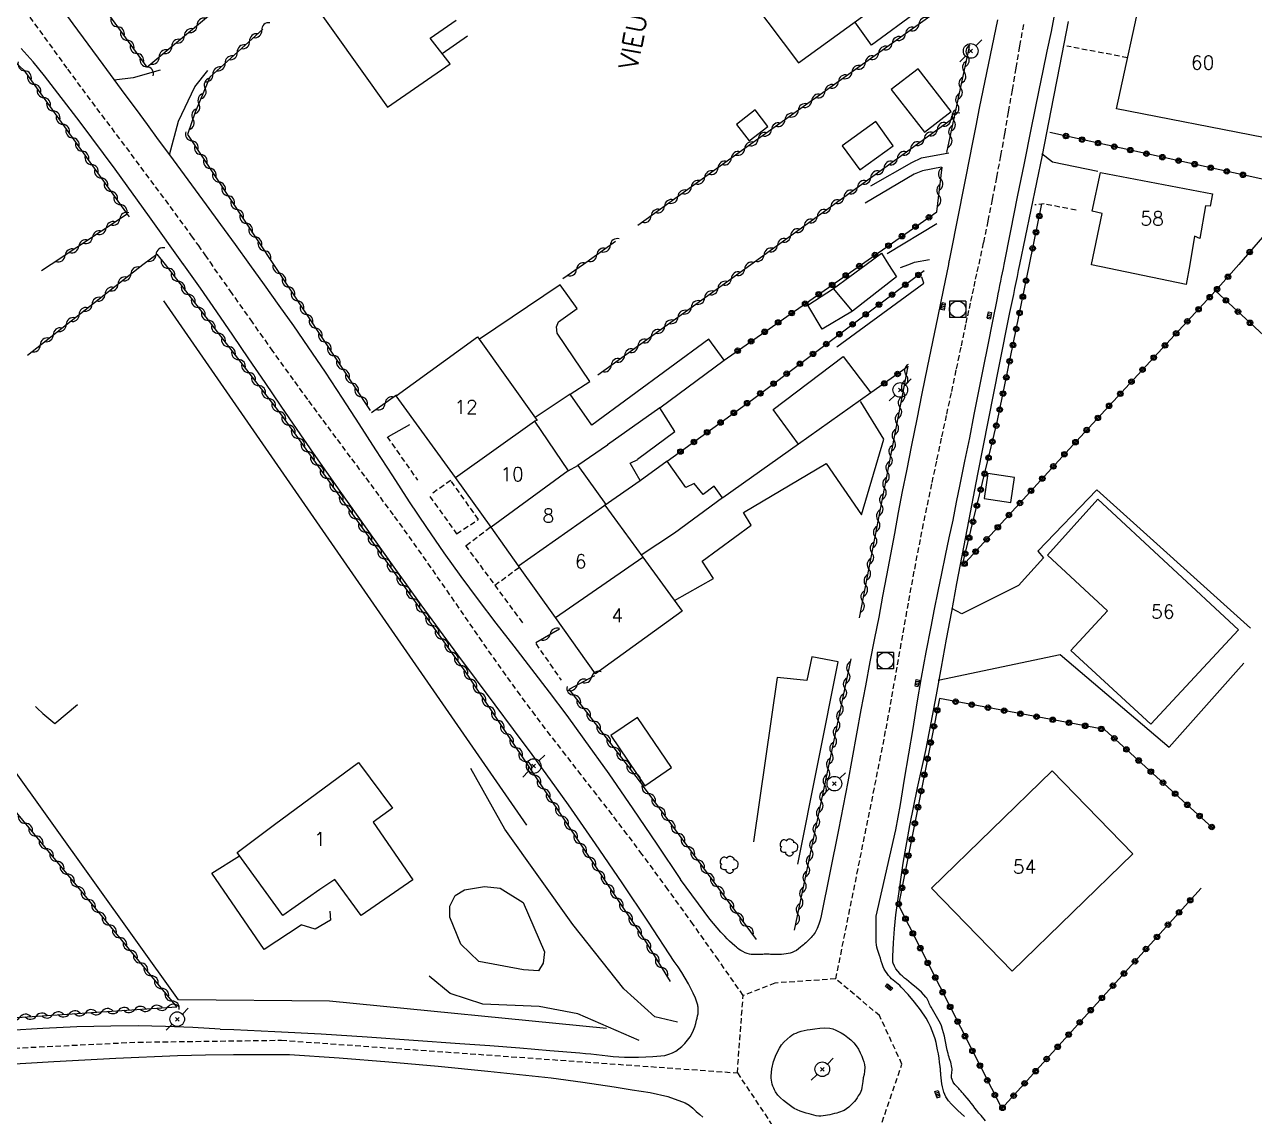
# Model space of a CAD drawing. Header units: millimetres. Extents: x 157999 to 159002, y 156999 to 158001.
# Drawn here: x 158749 to 158861.1, y 157093.4 to 157192.9 of the extents above; entities that cross this region are included whole.
import ezdxf
from ezdxf.enums import TextEntityAlignment as Align

# ---------------------------------------------------------------- set-up
doc = ezdxf.new("R2010")
doc.units = ezdxf.units.MM
doc.linetypes.add('DASHED', pattern=[0.75, 0.5, -0.25])
doc.layers.get('0').update_dxf_attribs({"linetype": 'CONTINUOUS'})
for name, color, linetype in [('W0001', 6, 'DASHED'), ('W0008', 7, 'CONTINUOUS'), ('W0014', 7, 'CONTINUOUS'), ('W0017', 7, 'CONTINUOUS'), ('W0101', 7, 'CONTINUOUS'), ('W0104', 1, 'CONTINUOUS'), ('W0112', 1, 'DASHED'), ('W0300', 7, 'CONTINUOUS'), ('W0310', 3, 'CONTINUOUS'), ('W0323', 7, 'CONTINUOUS'), ('W0401', 7, 'CONTINUOUS'), ('W0420', 7, 'CONTINUOUS'), ('W0473', 7, 'CONTINUOUS'), ('W0515', 5, 'CONTINUOUS'), ('W0989', 7, 'CONTINUOUS'), ('W0991', 7, 'CONTINUOUS'), ('W1102', 7, 'CONTINUOUS')]:
    doc.layers.add(name, color=color, linetype=linetype)
doc.styles.get("Standard").update_dxf_attribs({"font": 'romans.shx', "width": 0.85})

# ---------------------------------------------------------------- blocks, each defined once
blk = doc.blocks.new('T300')
for p, q in [((-0.8, 0.51), (-0.86, 0.34)), ((-0.86, 0.34), (-0.86, 0.17)), ((-0.86, 0.17), (-0.74, 0.06)), ((-0.69, 0.63), (-0.8, 0.51)), ((-0.8, -0.06), (-0.74, 0.06)), ((-0.74, 0.06), (-0.69, 0.11)), ((-0.57, 0.69), (-0.69, 0.63)), ((-0.46, 0.69), (-0.57, 0.69)), ((-0.29, 0.63), (-0.46, 0.69)), ((-0.29, 0.63), (-0.17, 0.74)), ((-0.23, 0.57), (-0.29, 0.63)), ((-0.17, 0.74), (-0.06, 0.8)), ((-0.06, 0.8), (0.06, 0.8)), ((0.06, 0.8), (0.23, 0.74)), ((0.23, 0.74), (0.34, 0.63)), ((0.34, 0.63), (0.4, 0.51)), ((0.46, 0.46), (0.34, 0.46)), ((0.4, 0.51), (0.4, 0.46)), ((0.57, 0.4), (0.46, 0.46)), ((0.57, 0.4), (0.69, 0.29)), ((0.69, 0.29), (0.74, 0.17)), ((0.74, 0.06), (0.69, -0.17)), ((0.74, 0.17), (0.74, 0.06)), ((-0.8, -0.17), (-0.8, -0.06)), ((-0.8, -0.23), (-0.8, -0.17)), ((-0.74, -0.34), (-0.8, -0.23)), ((-0.69, -0.4), (-0.74, -0.34)), ((-0.51, -0.46), (-0.69, -0.4)), ((-0.4, -0.46), (-0.51, -0.46)), ((-0.4, -0.46), (-0.34, -0.46)), ((-0.34, -0.46), (-0.34, -0.4)), ((-0.34, -0.51), (-0.34, -0.46)), ((-0.29, -0.63), (-0.34, -0.51)), ((-0.17, -0.74), (-0.29, -0.63)), ((-0.06, -0.8), (-0.17, -0.74)), ((0.06, -0.8), (-0.06, -0.8)), ((0.17, -0.74), (0.06, -0.8)), ((0.23, -0.69), (0.17, -0.74)), ((0.29, -0.46), (0.23, -0.46)), ((0.29, -0.63), (0.23, -0.69)), ((0.46, -0.4), (0.29, -0.46)), ((0.34, -0.51), (0.29, -0.63)), ((0.34, -0.51), (0.34, -0.46)), ((0.57, -0.34), (0.46, -0.4)), ((0.63, -0.29), (0.57, -0.34)), ((0.69, -0.17), (0.63, -0.29))]:
    blk.add_line(p, q)
blk = doc.blocks.new('T473')
for p, q in [((-0.166667, 0.166667), (0.166667, -0.166667)), ((-0.166667, -0.166667), (0.166667, 0.166667)), ((0.500001, 0.500001), (1.000002, 1.000002)), ((-1.000002, -1.000002), (-0.500001, -0.500001))]:
    blk.add_line(p, q)
blk.add_ellipse((0, 0), major_axis=(0.471405, 0.471405), ratio=1, start_param=5.4977871438, end_param=11.780972451)
blk = doc.blocks.new('T401')
for p, q in [((-0.3, 0.3), (0, 0.3)), ((-0.3, -0.25), (-0.3, 0.3)), ((-0.3, 0.15), (0, 0.15)), ((-0.3, 0), (0, 0)), ((0, 0.3), (0, -0.25)), ((-0.3, -0.15), (0, -0.15)), ((-0.3, -0.25), (-0.3, -0.3)), ((-0.3, -0.3), (0, -0.3)), ((0, -0.3), (0, -0.25))]:
    blk.add_line(p, q)
blk = doc.blocks.new('T420')
for p, q in [((0.75, 0.75), (-0.75, 0.75)), ((-0.75, 0.75), (-0.75, -0.75)), ((0.75, 0.75), (0.75, -0.75)), ((0.75, -0.75), (-0.75, -0.75))]:
    blk.add_line(p, q)
blk.add_ellipse((0, 0), major_axis=(-0.53, 0.53), ratio=1, start_param=3.926991, end_param=10.210176)
blk = doc.blocks.new('t310o')
at = {"color": 0, "linetype": 'Continuous'}
for centre, start, end in [((-0.5, 0.38), 216.8699, 323.1304), ((0.5, -0.37), 36.8699, 143.1303)]:
    blk.add_arc(centre, 0.625, start, end, dxfattribs=at)
blk = doc.blocks.new('t323o')
at = {"color": 0, "linetype": 'Continuous'}
for radius in [0.25, 0.15]:
    blk.add_circle((0, 0), radius, dxfattribs=at)

msp = doc.modelspace()

# ---------------------------------------------------------------- linework, layer by layer
at = {"layer": 'W0001'}
for points in [[(158745.55, 157199), (158752.96, 157188.8), (158754.28, 157187.01), (158755.61, 157185.22), (158756.95, 157183.44), (158758.29, 157181.65), (158759.62, 157179.87), (158760.95, 157178.08), (158762.28, 157176.29), (158763.6, 157174.49), (158764.22, 157173.62), (158764.85, 157172.75), (158765.47, 157171.87), (158766.09, 157171)], [(158840.04, 157192.88), (158839.69, 157190.88), (158839.35, 157188.89), (158839.01, 157186.89), (158838.66, 157184.89), (158838.32, 157182.9), (158837.96, 157180.91), (158837.58, 157178.92), (158837.2, 157176.93), (158836.8, 157174.95), (158836.39, 157172.98), (158835.98, 157171)], [(158814.51, 157104.39), (158812.25, 157107.63), (158809.97, 157110.85), (158807.66, 157114.05), (158805.32, 157117.24), (158803.95, 157119.06), (158802.57, 157120.88), (158801.17, 157122.68), (158799.76, 157124.48), (158798.36, 157126.29), (158796.97, 157128.09), (158795.58, 157129.91), (158794.22, 157131.75), (158792.91, 157133.56), (158791.61, 157135.39), (158790.33, 157137.23), (158789.06, 157139.07), (158787.79, 157140.91), (158786.51, 157142.75), (158785.23, 157144.59), (158783.93, 157146.41), (158782.65, 157148.18), (158781.35, 157149.94), (158780.05, 157151.7), (158778.74, 157153.45), (158777.44, 157155.2), (158776.13, 157156.95), (158774.84, 157158.71), (158773.55, 157160.48), (158771.67, 157163.1), (158769.81, 157165.73), (158767.95, 157168.37), (158766.09, 157171)], [(158822.95, 157105.9), (158826.97, 157125.79), (158827.53, 157128.69), (158828.06, 157131.6), (158828.57, 157134.51), (158829.09, 157137.43), (158829.6, 157140.34), (158830.14, 157143.25), (158830.7, 157146.16), (158831.29, 157149.06), (158831.73, 157151.13), (158832.17, 157153.21), (158832.62, 157155.28), (158833.06, 157157.35), (158833.51, 157159.43), (158833.95, 157161.5), (158834.39, 157163.58), (158834.83, 157165.65), (158834.97, 157166.32), (158835.12, 157166.99), (158835.26, 157167.66), (158835.4, 157168.33), (158835.55, 157168.99), (158835.69, 157169.66), (158835.83, 157170.33), (158835.98, 157171)], [(158822.95, 157105.9), (158817.4, 157105.52), (158814.51, 157104.39)], [(158827.16, 157092.85), (158828.98, 157098.12), (158826.94, 157102.55), (158822.95, 157105.9)], [(158813.98, 157097.34), (158814.51, 157104.39)], [(158615.71, 157013.07), (158619.5, 157019.8), (158622.21, 157026.3), (158624.72, 157035.41), (158629.09, 157053.32), (158632.65, 157061.63), (158636.81, 157066.79), (158642.47, 157070.61), (158652.35, 157075.11), (158671.09, 157082.17), (158687.37, 157088.23), (158699.14, 157091.92), (158716.51, 157096.4), (158735.38, 157098.98), (158759.37, 157100.14), (158772.44, 157100.31), (158813.98, 157097.34)], [(158813.98, 157097.34), (158817.31, 157092.34), (158821.2, 157090.57)]]:
    msp.add_lwpolyline(points, dxfattribs=at)
at = {"layer": 'W0008'}
for points in [[(158748.03, 157200.4), (158750.74, 157196.67), (158753.45, 157192.94), (158756.17, 157189.22), (158757.17, 157187.85), (158758.19, 157186.48), (158759.2, 157185.11), (158760.22, 157183.74), (158761.23, 157182.37), (158762.25, 157181), (158763.26, 157179.63), (158764.26, 157178.26), (158765.58, 157176.44), (158766.9, 157174.63), (158768.22, 157172.82), (158769.54, 157171)], [(158763.53, 157171), (158760.43, 157175.34), (158757.3, 157179.67), (158754.12, 157183.96), (158750.86, 157188.19), (158750.34, 157188.82), (158749.82, 157189.45), (158749.29, 157190.07), (158748.74, 157190.68)], [(158808.24, 157107.48), (158805.88, 157111.08), (158803.48, 157114.66), (158801.05, 157118.22), (158798.59, 157121.75), (158796.95, 157124.05), (158795.28, 157126.34), (158793.6, 157128.62), (158791.91, 157130.88), (158790.22, 157133.15), (158788.53, 157135.42), (158786.85, 157137.7), (158785.19, 157139.98), (158782.71, 157143.43), (158780.25, 157146.88), (158777.81, 157150.35), (158775.37, 157153.82), (158773.89, 157155.95), (158772.41, 157158.1), (158770.95, 157160.25), (158769.49, 157162.4), (158768.02, 157164.55), (158766.55, 157166.69), (158765.06, 157168.83), (158763.56, 157170.96), (158763.56, 157170.97), (158763.55, 157170.98), (158763.54, 157170.99), (158763.53, 157171)], [(158769.54, 157171), (158770.88, 157169.14), (158772.22, 157167.27), (158773.54, 157165.4), (158774.85, 157163.51), (158776.43, 157161.18), (158777.98, 157158.83), (158779.51, 157156.47), (158781.02, 157154.1), (158782.55, 157151.74), (158784.08, 157149.38), (158785.65, 157147.04), (158787.25, 157144.73), (158788.8, 157142.57), (158790.38, 157140.44), (158791.99, 157138.33), (158793.61, 157136.22), (158795.23, 157134.12), (158796.85, 157132.02), (158798.44, 157129.9), (158800.01, 157127.75), (158802.26, 157124.59), (158804.47, 157121.39), (158806.65, 157118.18), (158808.8, 157114.95)], [(158766.86, 157101.33), (158768.1, 157101.28), (158769.34, 157101.24), (158770.59, 157101.18), (158771.83, 157101.12), (158776.05, 157100.88), (158780.26, 157100.61), (158784.48, 157100.32), (158788.69, 157100.02), (158791.43, 157099.82), (158794.16, 157099.61), (158796.9, 157099.39), (158799.63, 157099.16), (158800.14, 157099.11), (158800.64, 157099.06), (158801.15, 157099), (158801.66, 157098.94), (158802.17, 157098.89), (158802.68, 157098.84), (158803.18, 157098.8), (158803.7, 157098.77), (158804.34, 157098.76), (158804.99, 157098.76), (158805.64, 157098.79), (158806.29, 157098.83), (158806.65, 157098.85), (158807.02, 157098.88), (158807.38, 157098.93), (158807.74, 157099.03), (158808.06, 157099.16), (158808.37, 157099.33), (158808.66, 157099.53), (158808.93, 157099.75), (158809.2, 157100.02), (158809.45, 157100.31), (158809.67, 157100.62), (158809.87, 157100.95), (158810, 157101.23), (158810.11, 157101.53), (158810.19, 157101.83), (158810.27, 157102.13), (158810.32, 157102.33), (158810.36, 157102.52), (158810.4, 157102.72), (158810.41, 157102.92), (158810.41, 157103.02), (158810.41, 157103.12), (158810.41, 157103.21), (158810.4, 157103.31), (158810.38, 157103.41), (158810.37, 157103.5), (158810.35, 157103.6), (158810.32, 157103.69), (158810.17, 157104.15), (158809.97, 157104.6), (158809.75, 157105.03), (158809.52, 157105.45), (158809.23, 157105.97), (158808.92, 157106.49), (158808.59, 157106.99), (158808.24, 157107.48)], [(158766.86, 157101.33), (158764.37, 157101.47), (158761.88, 157101.56), (158759.39, 157101.61), (158756.89, 157101.6), (158753.81, 157101.53), (158750.72, 157101.39), (158747.64, 157101.21)], [(158746.07, 157098.04), (158751.71, 157098.37), (158757.35, 157098.67), (158762.99, 157098.91), (158765.54, 157098.98), (158768.09, 157099.01), (158770.64, 157099.01), (158773.19, 157099.02)], [(158773.19, 157099.02), (158777.71, 157098.7), (158782.22, 157098.35), (158786.73, 157097.94), (158791.24, 157097.49), (158794.13, 157097.19), (158797.02, 157096.87), (158799.9, 157096.5), (158802.77, 157096.05), (158804.39, 157095.8), (158806.03, 157095.55), (158807.66, 157095.19), (158809.22, 157094.6), (158809.59, 157094.38), (158809.92, 157094.11), (158810.23, 157093.83), (158810.55, 157093.55), (158810.84, 157093.3)]]:
    msp.add_lwpolyline(points, dxfattribs=at)
msp.add_lwpolyline([(158825.59, 157097.82), (158825.57, 157097.5), (158825.52, 157097.18), (158825.45, 157096.87), (158825.4, 157096.56), (158825.37, 157096.37), (158825.36, 157096.18), (158825.33, 157095.99), (158825.28, 157095.8), (158825.23, 157095.65), (158825.16, 157095.5), (158825.08, 157095.36), (158825, 157095.23), (158824.89, 157095.06), (158824.77, 157094.89), (158824.64, 157094.73), (158824.5, 157094.58), (158824.32, 157094.4), (158824.13, 157094.22), (158823.93, 157094.06), (158823.71, 157093.91), (158823.54, 157093.84), (158823.37, 157093.78), (158823.2, 157093.73), (158823.03, 157093.68), (158822.82, 157093.62), (158822.61, 157093.56), (158822.41, 157093.51), (158822.2, 157093.47), (158822, 157093.44), (158821.8, 157093.41), (158821.6, 157093.39), (158821.39, 157093.39), (158821.17, 157093.42), (158820.96, 157093.47), (158820.74, 157093.54), (158820.53, 157093.6), (158820.25, 157093.68), (158819.97, 157093.76), (158819.69, 157093.85), (158819.42, 157093.97), (158819.17, 157094.1), (158818.93, 157094.25), (158818.69, 157094.42), (158818.47, 157094.6), (158818.19, 157094.82), (158817.92, 157095.06), (158817.67, 157095.32), (158817.46, 157095.62), (158817.37, 157095.78), (158817.29, 157095.95), (158817.22, 157096.12), (158817.16, 157096.3), (158817.11, 157096.48), (158817.08, 157096.66), (158817.06, 157096.85), (158817.06, 157097.04), (158817.11, 157097.71), (158817.27, 157098.37), (158817.51, 157099), (158817.81, 157099.6), (158818.01, 157099.9), (158818.25, 157100.17), (158818.51, 157100.42), (158818.79, 157100.65), (158818.96, 157100.77), (158819.14, 157100.88), (158819.33, 157100.96), (158819.53, 157101.04), (158819.79, 157101.13), (158820.06, 157101.2), (158820.33, 157101.25), (158820.6, 157101.29), (158821.04, 157101.36), (158821.49, 157101.42), (158821.95, 157101.45), (158822.4, 157101.41), (158822.68, 157101.35), (158822.94, 157101.24), (158823.19, 157101.12), (158823.43, 157100.98), (158823.74, 157100.79), (158824.04, 157100.57), (158824.32, 157100.34), (158824.58, 157100.07), (158824.81, 157099.79), (158825.01, 157099.49), (158825.18, 157099.17), (158825.33, 157098.85), (158825.42, 157098.6), (158825.5, 157098.35), (158825.56, 157098.09)], close=True, dxfattribs=at)
at = {"layer": 'W0014'}
for points in [[(158838.29, 157171), (158838.9, 157174.07), (158839.51, 157177.15), (158840.13, 157180.22), (158840.75, 157183.29), (158841.11, 157185.08), (158841.48, 157186.87), (158841.85, 157188.65), (158842.22, 157190.44), (158842.59, 157192.22), (158842.95, 157194.01)], [(158837.67, 157193.28), (158837.34, 157191.67), (158837.01, 157190.07), (158836.68, 157188.46), (158836.35, 157186.85), (158836.02, 157185.25), (158835.7, 157183.64), (158835.39, 157182.1), (158835.09, 157180.57), (158834.79, 157179.03), (158834.49, 157177.49), (158834.18, 157175.96), (158833.88, 157174.42), (158833.58, 157172.88), (158833.27, 157171.35), (158833.26, 157171.26), (158833.24, 157171.17), (158833.22, 157171.09), (158833.21, 157171)], [(158839.73, 157171), (158840.24, 157173.49), (158840.76, 157175.98), (158841.27, 157178.48), (158841.78, 157180.97), (158842.58, 157185.02), (158843.37, 157189.08), (158844.16, 157193.13)], [(158833.21, 157171), (158832.73, 157168.65), (158832.25, 157166.3), (158831.77, 157163.95), (158831.28, 157161.6), (158830.8, 157159.25), (158830.32, 157156.9), (158829.84, 157154.55), (158829.38, 157152.2), (158829.01, 157150.3), (158828.64, 157148.39), (158828.29, 157146.49), (158827.93, 157144.58), (158827.58, 157142.67), (158827.22, 157140.77), (158826.86, 157138.86), (158826.48, 157136.96), (158826.06, 157134.78), (158825.65, 157132.59), (158825.24, 157130.41), (158824.85, 157128.22), (158824.45, 157126.04), (158824.04, 157123.85), (158823.63, 157121.67), (158823.2, 157119.49)], [(158828.41, 157119.48), (158828.83, 157121.79), (158829.22, 157124.1), (158829.61, 157126.42), (158829.99, 157128.73), (158830.37, 157131.05), (158830.77, 157133.36), (158831.18, 157135.67), (158831.63, 157137.98), (158831.95, 157139.6), (158832.28, 157141.23), (158832.62, 157142.85), (158832.95, 157144.47), (158833.29, 157146.09), (158833.63, 157147.71), (158833.96, 157149.34), (158834.29, 157150.96), (158834.72, 157153.08), (158835.15, 157155.2), (158835.57, 157157.32), (158835.99, 157159.45), (158836.41, 157161.57), (158836.83, 157163.69), (158837.25, 157165.82), (158837.67, 157167.94), (158837.75, 157168.32), (158837.82, 157168.71), (158837.9, 157169.09), (158837.98, 157169.47), (158838.06, 157169.85), (158838.14, 157170.23), (158838.22, 157170.62), (158838.29, 157171)], [(158831.16, 157126.71), (158831.64, 157129.24), (158832.12, 157131.78), (158832.59, 157134.31), (158833.05, 157136.85), (158833.51, 157139.38), (158833.98, 157141.92), (158834.45, 157144.45), (158834.94, 157146.98), (158835.9, 157151.9), (158836.86, 157156.81), (158837.84, 157161.72), (158838.82, 157166.63), (158838.93, 157167.17), (158839.04, 157167.72), (158839.16, 157168.27), (158839.27, 157168.81), (158839.39, 157169.36), (158839.5, 157169.91), (158839.61, 157170.45), (158839.73, 157171)], [(158836.6, 157092.96), (158836.18, 157093.45), (158835.99, 157093.67), (158835.81, 157093.9), (158835.63, 157094.13), (158835.45, 157094.36), (158835.27, 157094.59), (158835.09, 157094.81), (158834.91, 157095.04), (158834.72, 157095.26), (158834.65, 157095.34), (158834.58, 157095.42), (158834.51, 157095.5), (158834.44, 157095.58), (158834.37, 157095.66), (158834.3, 157095.74), (158834.23, 157095.82), (158834.16, 157095.9), (158833.99, 157096.09), (158833.81, 157096.28), (158833.65, 157096.5), (158833.54, 157096.74), (158833.5, 157096.87), (158833.49, 157097.01), (158833.49, 157097.15), (158833.51, 157097.29), (158833.52, 157097.42), (158833.54, 157097.55), (158833.54, 157097.69), (158833.53, 157097.82), (158833.5, 157097.99), (158833.47, 157098.15), (158833.42, 157098.3), (158833.37, 157098.46), (158833.32, 157098.62), (158833.27, 157098.77), (158833.22, 157098.93), (158833.18, 157099.09), (158833.1, 157099.4), (158833.03, 157099.72), (158832.97, 157100.03), (158832.91, 157100.35), (158832.85, 157100.67), (158832.77, 157100.99), (158832.68, 157101.3), (158832.57, 157101.61), (158832.48, 157101.83), (158832.37, 157102.05), (158832.26, 157102.27), (158832.13, 157102.48), (158832.01, 157102.68), (158831.88, 157102.89), (158831.76, 157103.1), (158831.64, 157103.31), (158831.58, 157103.43), (158831.52, 157103.55), (158831.47, 157103.66), (158831.42, 157103.78), (158831.36, 157103.9), (158831.3, 157104.02), (158831.23, 157104.13), (158831.15, 157104.24), (158830.75, 157104.69), (158830.3, 157105.09), (158829.83, 157105.47), (158829.38, 157105.85), (158829.3, 157105.92), (158829.22, 157105.98), (158829.15, 157106.04), (158829.07, 157106.11), (158828.99, 157106.17), (158828.92, 157106.24), (158828.85, 157106.31), (158828.78, 157106.38), (158828.6, 157106.6), (158828.43, 157106.82), (158828.29, 157107.07), (158828.18, 157107.33), (158828.16, 157107.41), (158828.15, 157107.48), (158828.14, 157107.56), (158828.14, 157107.63), (158828.14, 157107.71), (158828.15, 157107.78), (158828.15, 157107.86), (158828.15, 157107.93), (158828.21, 157109.2), (158828.3, 157110.47), (158828.43, 157111.74), (158828.59, 157113), (158829.1, 157116.45), (158829.7, 157119.89), (158830.39, 157123.31), (158831.16, 157126.71)], [(158823.2, 157119.49), (158821.63, 157111.65)], [(158826.64, 157111.62), (158828.41, 157119.48)], [(158811.47, 157111.34), (158808.8, 157114.95)], [(158821.63, 157111.65), (158821.52, 157111.26), (158821.39, 157110.88), (158821.24, 157110.5), (158821.06, 157110.14), (158820.98, 157110.02), (158820.9, 157109.9), (158820.8, 157109.79), (158820.71, 157109.68), (158820.62, 157109.58), (158820.53, 157109.48), (158820.43, 157109.39), (158820.33, 157109.3), (158820.22, 157109.2), (158820.11, 157109.11), (158820, 157109.01), (158819.89, 157108.92), (158819.72, 157108.78), (158819.54, 157108.64), (158819.36, 157108.5), (158819.16, 157108.39), (158818.99, 157108.31), (158818.8, 157108.25), (158818.62, 157108.2), (158818.43, 157108.17), (158818.22, 157108.14), (158818, 157108.13), (158817.78, 157108.12), (158817.57, 157108.12), (158817.45, 157108.12), (158817.33, 157108.12), (158817.22, 157108.12), (158817.1, 157108.13), (158816.99, 157108.13), (158816.87, 157108.14), (158816.75, 157108.14), (158816.64, 157108.14), (158816.53, 157108.14), (158816.42, 157108.14), (158816.31, 157108.13), (158816.19, 157108.13), (158816.08, 157108.12), (158815.97, 157108.12), (158815.86, 157108.12), (158815.75, 157108.12), (158815.59, 157108.12), (158815.42, 157108.12), (158815.25, 157108.13), (158815.09, 157108.16), (158814.88, 157108.22), (158814.68, 157108.29), (158814.48, 157108.39), (158814.29, 157108.49), (158814.15, 157108.58), (158814.01, 157108.69), (158813.89, 157108.8), (158813.76, 157108.91), (158813.52, 157109.12), (158813.28, 157109.34), (158813.05, 157109.56), (158812.83, 157109.79), (158812.47, 157110.17), (158812.13, 157110.55), (158811.8, 157110.94), (158811.47, 157111.34)], [(158834.68, 157093.36), (158834.38, 157093.64), (158834.08, 157093.91), (158833.78, 157094.19), (158833.49, 157094.48), (158833.22, 157094.8), (158832.98, 157095.14), (158832.87, 157095.36), (158832.78, 157095.59), (158832.72, 157095.83), (158832.66, 157096.07), (158832.61, 157096.33), (158832.58, 157096.61), (158832.55, 157096.88), (158832.53, 157097.15), (158832.52, 157097.25), (158832.51, 157097.34), (158832.5, 157097.44), (158832.49, 157097.54), (158832.49, 157097.63), (158832.48, 157097.73), (158832.47, 157097.83), (158832.46, 157097.93), (158832.41, 157098.3), (158832.36, 157098.68), (158832.3, 157099.06), (158832.23, 157099.43), (158832.16, 157099.77), (158832.08, 157100.11), (158831.99, 157100.45), (158831.88, 157100.78), (158831.73, 157101.17), (158831.57, 157101.56), (158831.39, 157101.94), (158831.19, 157102.31), (158830.68, 157103.07), (158830.12, 157103.79), (158829.53, 157104.49), (158828.91, 157105.16), (158828.77, 157105.29), (158828.63, 157105.42), (158828.48, 157105.55), (158828.33, 157105.67), (158828.18, 157105.79), (158828.03, 157105.92), (158827.89, 157106.05), (158827.76, 157106.2), (158827.62, 157106.39), (158827.49, 157106.59), (158827.37, 157106.8), (158827.27, 157107.01), (158827.17, 157107.26), (158827.09, 157107.52), (158827.01, 157107.78), (158826.94, 157108.03), (158826.87, 157108.22), (158826.8, 157108.4), (158826.74, 157108.59), (158826.69, 157108.78), (158826.66, 157109.01), (158826.64, 157109.24), (158826.63, 157109.47), (158826.62, 157109.69), (158826.62, 157109.91), (158826.63, 157110.12), (158826.64, 157110.34), (158826.64, 157110.56), (158826.64, 157110.69), (158826.64, 157110.82), (158826.63, 157110.95), (158826.63, 157111.09), (158826.63, 157111.22), (158826.63, 157111.35), (158826.63, 157111.49), (158826.64, 157111.62)]]:
    msp.add_lwpolyline(points, dxfattribs=at)
at = {"layer": 'W0017'}
for points in [[(158761.41, 157188.7), (158758.93, 157188.02), (158757.22, 157187.78)], [(158762.25, 157180.99), (158763.08, 157184.05), (158764.57, 157187.19), (158765.73, 157188.67)], [(158826.14, 157178.18), (158829.87, 157180.3), (158830.76, 157180.71), (158833.26, 157181.17)], [(158846.83, 157179.46), (158842.7, 157180.33), (158841.71, 157181.09)], [(158832.58, 157179.88), (158830.84, 157179.54), (158830.09, 157179.22), (158825.62, 157176.58)], [(158827.64, 157171.99), (158832.15, 157174.74)], [(158829.61, 157171), (158830.13, 157171.22), (158831.5, 157171.44)], [(158828.84, 157170.72), (158829.61, 157171)], [(158823.04, 157163.51), (158830.98, 157169.29), (158830.8, 157169.85)], [(158784.11, 157156.4), (158782.18, 157155.3)], [(158860.73, 157137.85), (158846.72, 157150.47), (158841.35, 157144.87), (158841.86, 157144.27), (158839.61, 157141.74), (158834.44, 157139.17), (158833.53, 157139.65)], [(158832.27, 157133.11), (158843.39, 157135.45), (158853.32, 157127.03), (158860.12, 157134.68)], [(158808.53, 157101.95), (158806.45, 157102.43), (158803.63, 157105), (158799, 157110.86), (158792.79, 157119.54), (158789.71, 157125.07)], [(158805.05, 157100.3), (158799.44, 157102.71), (158795.93, 157103.39), (158790.78, 157103.6), (158787.82, 157104.58), (158785.89, 157106.15)]]:
    msp.add_lwpolyline(points, dxfattribs=at)
msp.add_lwpolyline([(158796.28, 157107.33), (158795.87, 157106.64), (158794.51, 157106.73), (158790.44, 157107.48), (158788.79, 157109.05), (158787.8, 157111.54), (158787.78, 157112.54), (158788.28, 157113.51), (158789.13, 157114.03), (158790.95, 157114.32), (158792.38, 157114.17), (158794.47, 157112.86), (158796.41, 157108.38)], close=True, dxfattribs=at)
at = {"layer": 'W0101'}
for points in [[(158830.11, 157197.07), (158824.58, 157204.47), (158819.33, 157200.52), (158817.86, 157202.49), (158812.66, 157198.55), (158819.54, 157189.38)], [(158861.93, 157182.58), (158848.53, 157185.19), (158850.93, 157196.22), (158864.14, 157193.57)], [(158784.42, 157114.93), (158779.71, 157111.69), (158777.31, 157114.96), (158775.94, 157114.05), (158772.57, 157111.67), (158768.4, 157117.42), (158771.82, 157119.96), (158779.48, 157125.62), (158782.56, 157121.45), (158780.81, 157120.17)], [(158839.03, 157106.6), (158850.01, 157117.3), (158842.65, 157124.86), (158831.66, 157114.16), (158839.03, 157106.6)]]:
    msp.add_lwpolyline(points, close=True, dxfattribs=at)
for points in [[(158782.49, 157201.45), (158774.64, 157195.85), (158782.12, 157185.33), (158787.81, 157189.29), (158786.01, 157191.63), (158788.37, 157193.26)], [(158846.26, 157171), (158847.21, 157175.65), (158846.3, 157175.87), (158847.07, 157179.39), (158857.28, 157177.45), (158857.05, 157176.31), (158856.62, 157176.33), (158856.13, 157173.36), (158855.62, 157173.58), (158855.19, 157171)], [(158854.87, 157169.17), (158846.25, 157170.97), (158846.26, 157171)], [(158855.19, 157171), (158854.87, 157169.17)], [(158788.3, 157151.59), (158782.9, 157159.03), (158790.32, 157164.42), (158795.75, 157156.79), (158795.49, 157156.71)], [(158795.49, 157156.71), (158798.57, 157152.19)], [(158798.57, 157152.19), (158799.45, 157152.69), (158801.99, 157149.12), (158801.91, 157149.06)], [(158791.54, 157147.07), (158788.3, 157151.59)], [(158801.91, 157149.06), (158805.37, 157144.32)], [(158846.83, 157149.61), (158842.24, 157144.5), (158847.69, 157139.43), (158844.37, 157135.82), (158851.64, 157129.11), (158859.64, 157137.71)], [(158859.64, 157137.71), (158846.83, 157149.61)], [(158794.04, 157143.55), (158791.54, 157147.07)], [(158797.41, 157138.83), (158794.04, 157143.55)], [(158805.37, 157144.32), (158808.95, 157139.42), (158801.05, 157133.71), (158797.41, 157138.83)]]:
    msp.add_lwpolyline(points, dxfattribs=at)
at = {"layer": 'W0104'}
for points in [[(158828.87, 157196.17), (158830.42, 157194.07), (158826.21, 157190.98), (158824.67, 157193.11)], [(158787.1, 157190.21), (158789.4, 157191.82)], [(158825.73, 157171), (158827.1, 157172.02), (158827.74, 157171)], [(158828.48, 157169.86), (158824.46, 157166.74), (158821.7, 157165.09), (158820.39, 157167.29), (158822.73, 157168.81), (158825.73, 157171)], [(158827.74, 157171), (158828.48, 157169.86)], [(158819.54, 157154.63), (158812.66, 157149.73), (158812.63, 157149.73), (158811.87, 157150.8), (158810.86, 157150.05), (158810.06, 157151.04), (158809.28, 157150.69), (158807.59, 157153.07), (158805.14, 157151.28), (158805.13, 157151.31), (158804.21, 157152.89), (158804.91, 157153.23), (158804.88, 157153.25), (158808.28, 157155.77), (158806.91, 157157.94), (158812.77, 157162.29), (158811.39, 157164.2), (158800.72, 157156.37), (158798.76, 157159.18), (158800.55, 157160.35), (158797.56, 157164.73), (158797.52, 157165.33), (158797.68, 157165.78), (158799.38, 157167), (158797.85, 157169.16), (158790.48, 157164.19)], [(158824.46, 157166.74), (158822.73, 157168.81)], [(158798.76, 157159.18), (158795.55, 157157.07)], [(158806.91, 157157.94), (158802.14, 157154.56), (158802.14, 157154.53), (158799.45, 157152.69)], [(158808.25, 157140.37), (158811.81, 157142.39), (158810.77, 157143.95), (158815.25, 157147.25), (158814.55, 157148.41), (158822.08, 157152.87), (158825.3, 157148.19), (158827.33, 157155.08), (158825.24, 157158.49), (158825.24, 157158.52)], [(158805.14, 157151.28), (158801.85, 157149.01)], [(158812.63, 157149.73), (158808.26, 157146.53), (158805.22, 157144.52)], [(158819.5, 157116.36), (158823.17, 157134.78), (158820.77, 157135.26), (158820.3, 157133.09), (158817.62, 157133.37), (158815.45, 157118.39)], [(158776.86, 157112.08), (158776.93, 157111.25), (158775.52, 157110.43), (158774.25, 157110.82), (158774.25, 157110.79), (158770.87, 157108.58), (158766.09, 157115.53), (158768.63, 157117.11)]]:
    msp.add_lwpolyline(points, dxfattribs=at)
for points in [[(158833.47, 157184.95), (158830.45, 157188.84), (158828, 157186.94), (158831.02, 157183.05)], [(158816.75, 157183.58), (158815.6, 157185.08), (158813.89, 157183.76), (158815.05, 157182.26)], [(158825.13, 157179.61), (158828.19, 157181.81), (158826.6, 157184.02), (158823.54, 157181.82)], [(158826.13, 157159.29), (158819.54, 157154.63), (158817.24, 157157.77), (158823.61, 157162.6)], [(158836.81, 157151.96), (158836.47, 157149.69), (158838.89, 157149.32), (158839.23, 157151.6)], [(158802.45, 157128.08), (158805.56, 157123.5), (158807.99, 157125.15), (158804.87, 157129.73), (158802.45, 157128.08)]]:
    msp.add_lwpolyline(points, close=True, dxfattribs=at)
at = {"layer": 'W0112'}
for points in [[(158849.54, 157189.84), (158844.01, 157190.89)], [(158844.84, 157175.94), (158841.94, 157176.52), (158841.08, 157176.43)], [(158782.08, 157155.3), (158784.84, 157151.34)], [(158788.4, 157146.46), (158790.4, 157147.77), (158787.87, 157151.32), (158786.12, 157150.09)], [(158785.96, 157149.87), (158788.4, 157146.46)], [(158789.28, 157145.39), (158791.52, 157147.1)], [(158789.2, 157145.4), (158794.41, 157138.34)], [(158791.88, 157141.77), (158794.13, 157143.43)], [(158795.62, 157136.45), (158797.94, 157133.11)]]:
    msp.add_lwpolyline(points, dxfattribs=at)
at = {"layer": 'W0300'}
for points in [[(158794.79, 157119.9), (158761.72, 157167.7)], [(158802.06, 157101.38), (158776.82, 157103.88), (158763.08, 157103.99), (158747.51, 157125.75)]]:
    msp.add_lwpolyline(points, dxfattribs=at)
at = {"layer": 'W0310'}
for points in [[(158734.23, 157224.66), (158760.19, 157188.97), (158779.73, 157205.29)], [(158836.16, 157194.65), (158836.91, 157197.62), (158836.92, 157197.48), (158814.16, 157181.21), (158804.91, 157174.56)], [(158770.76, 157192.45), (158765.91, 157188.06), (158764.6, 157184.88), (158763.89, 157182.83)], [(158708.91, 157171), (158702.98, 157178.37), (158702.96, 157178.6), (158703.43, 157178.78), (158709.86, 157179.54), (158719.11, 157181.88), (158727.49, 157184.69), (158737.79, 157189.01), (158741.96, 157191.01), (158743.83, 157190.73), (158745.98, 157190.31), (158747.88, 157189.7), (158748.99, 157188.72), (158758.38, 157175.59), (158758.56, 157175.33)], [(158833.07, 157181.21), (158835.14, 157190.85)], [(158815.21, 157171), (158833.78, 157184.46)], [(158763.89, 157182.83), (158771.71, 157171)], [(158832.17, 157175.81), (158832.63, 157179.88)], [(158758.38, 157175.59), (158751.48, 157171)], [(158802.87, 157173.09), (158799.96, 157171)], [(158759.83, 157171), (158761.09, 157171.95), (158761.84, 157171)], [(158745.61, 157102.2), (158762.91, 157103.36), (158747.45, 157122.1), (158728.01, 157146.73), (158713.74, 157164.97), (158708.91, 157171)], [(158749.3, 157162.74), (158759.83, 157171)], [(158751.48, 157171), (158750.6, 157170.41)], [(158761.84, 157171), (158772.45, 157157.26), (158789.15, 157133.95), (158805.52, 157109.47), (158807.86, 157105.67)], [(158771.71, 157171), (158780.53, 157157.69)], [(158799.96, 157171), (158798.09, 157169.7)], [(158801.28, 157160.94), (158815.21, 157171)], [(158825.12, 157138.81), (158829.53, 157161.73)], [(158782.93, 157159.08), (158780.66, 157157.49)], [(158795.63, 157136.56), (158797.78, 157137.81)], [(158819.19, 157110.33), (158824.35, 157135.07)], [(158805.46, 157123.42), (158798.66, 157132.3), (158800.99, 157133.55)], [(158815.72, 157109.5), (158805.43, 157123.42)]]:
    msp.add_lwpolyline(points, dxfattribs=at)
at = {"layer": 'W0323'}
for points in [[(158865.68, 157177.93), (158842.46, 157183.03)], [(158869.85, 157182.75), (158859.68, 157171)], [(158825.29, 157171), (158832.17, 157175.81)], [(158840.59, 157171), (158841.71, 157176.52)], [(158807.59, 157153.07), (158815.36, 157158.71), (158831, 157170.44)], [(158812.77, 157162.29), (158825.29, 157171)], [(158857.55, 157168.59), (158844.88, 157154.91), (158834.46, 157143.5), (158837.65, 157156.63), (158840.59, 157171)], [(158859.68, 157171), (158857.55, 157168.59), (158870.71, 157156.41), (158877.14, 157150.56), (158883.23, 157157.37), (158883.74, 157158.91), (158883.69, 157159.97), (158882.83, 157161.08), (158881.5, 157162.6)], [(158829.53, 157161.7), (158826.13, 157159.29)], [(158832.39, 157131.44), (158828.67, 157112.61), (158838.07, 157094.08), (158856.24, 157114.18)], [(158857.28, 157119.67), (158847.43, 157128.63), (158832.39, 157131.44)]]:
    msp.add_lwpolyline(points, dxfattribs=at)
at = {"layer": 'W0515'}
for points in [[(158750.05, 157130.72), (158750.19, 157130.57), (158750.71, 157130.09), (158751.24, 157129.62), (158751.79, 157129.17)], [(158751.79, 157129.17), (158753.86, 157130.9)]]:
    msp.add_lwpolyline(points, dxfattribs=at)
at = {"layer": 'W1102'}
for points in [[(158788.3, 157151.59), (158795.49, 157156.71)], [(158798.57, 157152.19), (158791.54, 157147.07)], [(158794.04, 157143.55), (158801.91, 157149.06)], [(158797.41, 157138.83), (158805.37, 157144.32)]]:
    msp.add_lwpolyline(points, dxfattribs=at)

# ---------------------------------------------------------------- block references
at = {"layer": 'W0300'}
for p in [(158818.73, 157117.87), (158813.29, 157116.29)]:
    msp.add_blockref('T300', p, dxfattribs=at)
at = {"layer": 'W0310'}
for p, rotation in [((158830.52, 157192.9), 215.5576723301031), ((158757.52, 157192.65), 306.0319550697064), ((158763.61, 157191.83), 39.88025700631785), ((158764.76, 157192.79), 39.88025700631785), ((158770.65, 157192.35), 222.1187276390855), ((158829.3, 157192.03), 215.5576723301031), ((158758.4, 157191.43), 306.0319550697064), ((158762.46, 157190.87), 39.88025700631785), ((158769.54, 157191.35), 222.1187276390855), ((158828.08, 157191.16), 215.5576723301031), ((158759.28, 157190.22), 306.0319550697064), ((158761.31, 157189.9), 39.88025700631785), ((158768.42, 157190.34), 222.1187276390855), ((158826.86, 157190.28), 215.5576723301031), ((158834.96, 157190.01), 77.9084888208382), ((158749.05, 157188.64), 305.5595291589407), ((158760.17, 157189.01), 306.0319550697064), ((158767.31, 157189.33), 222.1187276390855), ((158824.42, 157188.54), 215.5576723301031), ((158825.64, 157189.41), 215.5576723301031), ((158834.65, 157188.54), 77.9084888208382), ((158749.92, 157187.42), 305.5595291589407), ((158766.2, 157188.33), 222.1187276390855), ((158823.19, 157187.67), 215.5576723301031), ((158834.33, 157187.08), 77.9084888208382), ((158750.79, 157186.2), 305.5595291589407), ((158765.49, 157187.04), 247.6732677377727), ((158821.97, 157186.79), 215.5576723301031), ((158751.66, 157184.98), 305.5595291589407), ((158764.92, 157185.65), 247.6732677377727), ((158820.75, 157185.92), 215.5576723301031), ((158834.02, 157185.61), 77.9084888208382), ((158752.53, 157183.76), 305.5595291589407), ((158764.38, 157184.25), 250.9199877733752), ((158818.31, 157184.18), 215.5576723301031), ((158819.53, 157185.05), 215.5576723301031), ((158833.43, 157184.21), 35.93910693838357), ((158833.7, 157184.14), 77.9084888208382), ((158817.09, 157183.31), 215.5576723301031), ((158832.21, 157183.33), 35.93910693838357), ((158833.39, 157182.68), 77.9084888208382), ((158753.41, 157182.54), 305.5595291589407), ((158764.27, 157182.26), 303.4584558390898), ((158815.87, 157182.43), 215.5576723301031), ((158831, 157182.45), 35.93910693838357), ((158754.28, 157181.32), 305.5595291589407), ((158765.1, 157181.01), 303.4584558390898), ((158813.43, 157180.69), 215.7185272146028), ((158814.65, 157181.56), 215.5576723301031), ((158828.57, 157180.68), 35.93910693838357), ((158829.78, 157181.56), 35.93910693838357), ((158755.15, 157180.1), 305.5595291589407), ((158765.92, 157179.76), 303.4584558390898), ((158812.22, 157179.81), 215.7185272146028), ((158827.35, 157179.8), 35.93910693838357), ((158756.02, 157178.88), 305.5595291589407), ((158766.75, 157178.51), 303.4584558390898), ((158811, 157178.94), 215.7185272146028), ((158826.14, 157178.92), 35.93910693838357), ((158832.51, 157178.79), 83.52545274666502), ((158756.9, 157177.66), 305.5595291589407), ((158767.58, 157177.26), 303.4584558390898), ((158809.78, 157178.06), 215.7185272146028), ((158824.93, 157178.04), 35.93910693838357), ((158832.34, 157177.3), 83.52545274666502), ((158757.77, 157176.44), 305.5595291589407), ((158768.4, 157176.01), 303.4584558390898), ((158807.34, 157176.31), 215.7185272146028), ((158808.56, 157177.18), 215.7185272146028), ((158822.5, 157176.28), 35.93910693838357), ((158823.71, 157177.16), 35.93910693838357), ((158757.72, 157175.16), 213.6465012626034), ((158806.13, 157175.43), 215.7185272146028), ((158821.28, 157175.4), 35.93910693838357), ((158756.47, 157174.32), 213.6465012626034), ((158769.23, 157174.75), 303.4584558390898), ((158820.07, 157174.52), 35.93910693838357), ((158755.23, 157173.49), 213.6465012626034), ((158770.06, 157173.5), 303.4584558390898), ((158802.4, 157172.75), 215.7185272144112), ((158817.64, 157172.76), 35.93910693838357), ((158818.85, 157173.64), 35.93910693838357), ((158752.73, 157171.83), 213.6465012626034), ((158753.98, 157172.66), 213.6465012626034), ((158761.03, 157171.9), 36.90353973521447), ((158770.89, 157172.25), 303.4584558390898), ((158801.18, 157171.88), 215.7185272144112), ((158816.42, 157171.88), 35.93910693838357), ((158762.11, 157170.65), 307.6658298549101), ((158799.33, 157170.56), 214.8583314373592), ((158814.66, 157170.6), 35.82517434177808), ((158758.74, 157170.14), 38.10596052647424), ((158763.03, 157169.46), 307.6658298549101), ((158772.25, 157170.19), 303.5143501544251), ((158813.44, 157169.72), 35.82517434177808), ((158756.38, 157168.29), 38.10596052647424), ((158757.56, 157169.22), 38.10596052647424), ((158763.95, 157168.27), 307.6658298549101), ((158773.08, 157168.94), 303.5143501544251), ((158812.23, 157168.85), 35.82517434177808), ((158755.2, 157167.37), 38.10596052647424), ((158764.86, 157167.08), 307.6658298549101), ((158773.9, 157167.69), 303.5143501544251), ((158811.01, 157167.97), 35.82517434177808), ((158754.02, 157166.44), 38.10596052647424), ((158765.78, 157165.9), 307.6658298549101), ((158774.73, 157166.44), 303.5143501544251), ((158808.58, 157166.21), 35.82517434177808), ((158809.79, 157167.09), 35.82517434177808), ((158752.84, 157165.52), 38.10596052647424), ((158775.56, 157165.19), 303.5143501544251), ((158807.36, 157165.33), 35.82517434177808), ((158751.66, 157164.59), 38.10596052647424), ((158766.7, 157164.71), 307.6658298549101), ((158776.39, 157163.94), 303.5143501544251), ((158806.14, 157164.46), 35.82517434177808), ((158750.48, 157163.66), 38.10596052647424), ((158767.61, 157163.52), 307.6658298549101), ((158777.22, 157162.69), 303.5143501544251), ((158803.71, 157162.7), 35.82517434177808), ((158804.93, 157163.58), 35.82517434177808), ((158768.53, 157162.33), 307.6658298549101), ((158778.05, 157161.44), 303.5143501544251), ((158802.5, 157161.82), 35.82517434177808), ((158769.45, 157161.15), 307.6658298549101), ((158829.37, 157160.91), 79.10950962461766), ((158770.36, 157159.96), 307.6658298549101), ((158778.87, 157160.19), 303.5143501544251), ((158829.09, 157159.43), 79.10950962461766), ((158771.28, 157158.77), 307.6658298549101), ((158779.7, 157158.94), 303.5143501544251), ((158781.89, 157158.35), 214.9467852297298), ((158828.8, 157157.96), 79.10950962461766), ((158772.2, 157157.59), 307.6658298549101), ((158773.08, 157156.37), 305.6299311818997), ((158828.52, 157156.49), 79.10950962461766), ((158773.95, 157155.16), 305.6299311818997), ((158828.24, 157155.01), 79.10950962461766), ((158774.83, 157153.94), 305.6299311818997), ((158827.95, 157153.54), 79.10950962461766), ((158775.7, 157152.72), 305.6299311818997), ((158776.58, 157151.5), 305.6299311818997), ((158827.67, 157152.07), 79.10950962461766), ((158777.45, 157150.28), 305.6299311818997), ((158827.39, 157150.6), 79.10950962461766), ((158778.32, 157149.06), 305.6299311818997), ((158827.1, 157149.12), 79.10950962461766), ((158779.2, 157147.84), 305.6299311818997), ((158826.82, 157147.65), 79.10950962461766), ((158780.07, 157146.62), 305.6299311818997), ((158826.54, 157146.18), 79.10950962461766), ((158780.95, 157145.4), 305.6299311818997), ((158826.25, 157144.7), 79.10950962461766), ((158781.82, 157144.18), 305.6299311818997), ((158782.69, 157142.96), 305.6299311818997), ((158825.97, 157143.23), 79.10950962461766), ((158783.57, 157141.74), 305.6299311818997), ((158825.69, 157141.76), 79.10950962461766), ((158784.44, 157140.53), 305.6299311818997), ((158825.4, 157140.29), 79.10950962461766), ((158785.31, 157139.31), 305.6299311818997), ((158786.19, 157138.09), 305.6299311818997), ((158787.06, 157136.87), 305.6299311818997), ((158796.92, 157137.31), 30.23045166547999), ((158787.94, 157135.65), 305.6299311818997), ((158788.81, 157134.43), 305.6299311818997), ((158824.1, 157133.83), 78.21510476457405), ((158789.66, 157133.19), 303.7682633334859), ((158799.39, 157132.69), 28.17773108773657), ((158800.71, 157133.4), 28.17773108773657), ((158823.79, 157132.36), 78.21510476457405), ((158790.49, 157131.95), 303.7682633334859), ((158799.08, 157131.76), 127.4403514282729), ((158791.33, 157130.7), 303.7682633334859), ((158799.99, 157130.57), 127.4403514282729), ((158823.48, 157130.89), 78.21510476457405), ((158792.16, 157129.45), 303.7682633334859), ((158800.9, 157129.38), 127.4403514282729), ((158823.18, 157129.42), 78.21510476457405), ((158792.99, 157128.21), 303.7682633334859), ((158801.81, 157128.19), 127.4403514282729), ((158822.87, 157127.95), 78.21510476457405), ((158793.83, 157126.96), 303.7682633334859), ((158802.72, 157127), 127.4403514282729), ((158794.66, 157125.71), 303.7682633334859), ((158803.64, 157125.81), 127.4403514282729), ((158822.56, 157126.49), 78.21510476457405), ((158795.5, 157124.46), 303.7682633334859), ((158804.55, 157124.61), 127.4403514282729), ((158822.26, 157125.02), 78.21510476457405), ((158821.95, 157123.55), 78.21510476457405), ((158796.33, 157123.22), 303.7682633334859), ((158805.91, 157122.77), 126.4692796466649), ((158821.64, 157122.08), 78.21510476457405), ((158797.16, 157121.97), 303.7682633334859), ((158806.81, 157121.56), 126.4692796466649), ((158749.12, 157120.08), 129.5170903278431), ((158798, 157120.72), 303.7682633334859), ((158807.7, 157120.36), 126.4692796466649), ((158821.34, 157120.61), 78.21510476457405), ((158750.08, 157118.92), 129.5170903278431), ((158798.83, 157119.48), 303.7682633334859), ((158808.59, 157119.15), 126.4692796466649), ((158821.03, 157119.14), 78.21510476457405), ((158751.03, 157117.76), 129.5170903278431), ((158799.66, 157118.23), 303.7682633334859), ((158809.48, 157117.94), 126.4692796466649), ((158820.73, 157117.68), 78.21510476457405), ((158751.99, 157116.61), 129.5170903278431), ((158800.5, 157116.98), 303.7682633334859), ((158810.37, 157116.74), 126.4692796466649), ((158752.94, 157115.45), 129.5170903278431), ((158801.33, 157115.74), 303.7682633334859), ((158811.26, 157115.53), 126.4692796466649), ((158820.42, 157116.21), 78.21510476457405), ((158802.17, 157114.49), 303.7682633334859), ((158812.16, 157114.33), 126.4692796466649), ((158820.11, 157114.74), 78.21510476457405), ((158753.9, 157114.29), 129.5170903278431), ((158803, 157113.24), 303.7682633334859), ((158819.81, 157113.27), 78.21510476457405), ((158754.85, 157113.13), 129.5170903278431), ((158813.05, 157113.12), 126.4692796466649), ((158755.8, 157111.98), 129.5170903278431), ((158803.83, 157112), 303.7682633334859), ((158813.94, 157111.91), 126.4692796466649), ((158819.5, 157111.8), 78.21510476457405), ((158756.76, 157110.82), 129.5170903278431), ((158804.67, 157110.75), 303.7682633334859), ((158814.83, 157110.71), 126.4692796466649), ((158757.71, 157109.66), 129.5170903278431), ((158805.5, 157109.5), 303.7682633334859), ((158758.67, 157108.51), 129.5170903278431), ((158806.29, 157108.22), 301.5440144069846), ((158759.62, 157107.35), 129.5170903278431), ((158807.07, 157106.95), 301.5440144069846), ((158760.58, 157106.19), 129.5170903278431), ((158761.53, 157105.03), 129.5170903278431), ((158762.49, 157103.88), 129.5170903278431), ((158753.1, 157102.71), 3.83744850371671), ((158754.59, 157102.81), 3.83744850371671), ((158756.09, 157102.91), 3.83744850371671), ((158757.59, 157103.01), 3.83744850371671), ((158759.08, 157103.11), 3.83744850371671), ((158760.58, 157103.21), 3.83744850371671), ((158762.08, 157103.31), 3.83744850371671), ((158748.61, 157102.4), 3.83744850371671), ((158750.1, 157102.5), 3.83744850371671), ((158751.6, 157102.61), 3.83744850371671)]:
    msp.add_blockref('t310o', p, dxfattribs=dict(at, rotation=rotation))
at = {"layer": 'W0323'}
for p, rotation in [((158843.92, 157182.7), 167.6366370011904), ((158845.39, 157182.38), 167.6366370011904), ((158846.85, 157182.06), 167.6366370011904), ((158848.32, 157181.74), 167.6366370011904), ((158849.78, 157181.42), 167.6366370011904), ((158851.25, 157181.1), 167.6366370011904), ((158852.71, 157180.78), 167.6366370011904), ((158854.18, 157180.46), 167.6366370011904), ((158855.64, 157180.14), 167.6366370011904), ((158857.11, 157179.81), 167.6366370011904), ((158858.57, 157179.49), 167.6366370011904), ((158860.04, 157179.17), 167.6366370011904), ((158830.21, 157174.44), 34.9658286604335), ((158831.44, 157175.3), 34.9658286604335), ((158841.49, 157175.41), 78.50273498314291), ((158828.98, 157173.58), 34.9658286604335), ((158841.19, 157173.94), 78.50273498314291), ((158827.75, 157172.72), 34.9658286604335), ((158840.89, 157172.47), 78.50273498314291), ((158860.66, 157172.13), 229.110888711212), ((158826.52, 157171.86), 34.9658286604335), ((158823.86, 157170), 34.83592246119977), ((158825.09, 157170.86), 34.83592246119977), ((158830.48, 157170.05), 36.86161088103312), ((158858.68, 157169.88), 228.5760434933459), ((158822.62, 157169.14), 34.83592246119977), ((158829.28, 157169.15), 36.86161088103312), ((158840.29, 157169.53), 78.44819367687592), ((158857.69, 157168.75), 228.5760434933459), ((158821.39, 157168.29), 34.83592246119977), ((158828.08, 157168.25), 36.86161088103312), ((158839.99, 157168.06), 78.44819367687592), ((158857.02, 157168.02), 227.1854799274111), ((158858.49, 157167.72), 317.2203037236121), ((158818.93, 157166.57), 34.83592246119977), ((158820.16, 157167.43), 34.83592246119977), ((158825.68, 157166.45), 36.86161088103312), ((158826.88, 157167.35), 36.86161088103312), ((158839.69, 157166.59), 78.44819367687592), ((158856, 157166.92), 227.1854799274111), ((158859.59, 157166.7), 317.2203037236121), ((158817.7, 157165.72), 34.83592246119977), ((158824.48, 157165.55), 36.86161088103312), ((158854.98, 157165.82), 227.1854799274111), ((158860.69, 157165.68), 317.2203037236121), ((158816.47, 157164.86), 34.83592246119977), ((158823.28, 157164.65), 36.86161088103312), ((158839.39, 157165.12), 78.44819367687592), ((158853.96, 157164.72), 227.1854799274111), ((158814.01, 157163.14), 34.83592246119977), ((158815.24, 157164), 34.83592246119977), ((158822.08, 157163.75), 36.86161088103312), ((158839.09, 157163.65), 78.44819367687592), ((158852.94, 157163.62), 227.1854799274111), ((158820.88, 157162.85), 36.86161088103312), ((158838.79, 157162.18), 78.44819367687592), ((158851.92, 157162.52), 227.1854799274111), ((158818.48, 157161.05), 36.86161088103312), ((158819.68, 157161.95), 36.86161088103312), ((158828.58, 157161.02), 215.3430637065569), ((158850.9, 157161.42), 227.1854799274111), ((158817.28, 157160.15), 36.86161088103312), ((158827.36, 157160.16), 215.3430637065569), ((158838.49, 157160.71), 78.44819367687592), ((158849.89, 157160.32), 227.1854799274111), ((158816.08, 157159.25), 36.86161088103312), ((158838.19, 157159.24), 78.44819367687592), ((158848.87, 157159.22), 227.1854799274111), ((158814.87, 157158.36), 35.97305093140911), ((158837.89, 157157.77), 78.44819367687592), ((158847.85, 157158.12), 227.1854799274111), ((158812.45, 157156.6), 35.97305093140911), ((158813.66, 157157.48), 35.97305093140911), ((158846.83, 157157.02), 227.1854799274111), ((158811.23, 157155.71), 35.97305093140911), ((158837.57, 157156.31), 76.34779372253364), ((158845.81, 157155.91), 227.1854799274111), ((158810.02, 157154.83), 35.97305093140911), ((158837.22, 157154.85), 76.34779372253364), ((158844.79, 157154.81), 227.6178316972094), ((158808.8, 157153.95), 35.97305093140911), ((158836.87, 157153.39), 76.34779372253364), ((158843.78, 157153.71), 227.6178316972094), ((158836.51, 157151.93), 76.34779372253364), ((158842.77, 157152.6), 227.6178316972094), ((158841.76, 157151.49), 227.6178316972094), ((158836.16, 157150.48), 76.34779372253364), ((158840.74, 157150.38), 227.6178316972094), ((158835.8, 157149.02), 76.34779372253364), ((158839.73, 157149.27), 227.6178316972094), ((158835.45, 157147.56), 76.34779372253364), ((158838.72, 157148.17), 227.6178316972094), ((158837.71, 157147.06), 227.6178316972094), ((158835.1, 157146.1), 76.34779372253364), ((158836.7, 157145.95), 227.6178316972094), ((158834.74, 157144.65), 76.34779372253364), ((158835.69, 157144.84), 227.6178316972094), ((158834.68, 157143.73), 227.6178316972094), ((158833.87, 157131.16), 169.4195201754383), ((158835.34, 157130.89), 169.4195201754383), ((158832.19, 157130.38), 258.8024069971356), ((158836.82, 157130.61), 169.4195201754383), ((158838.29, 157130.34), 169.4195201754383), ((158839.77, 157130.06), 169.4195201754383), ((158841.24, 157129.79), 169.4195201754383), ((158831.89, 157128.91), 258.8024069971356), ((158842.72, 157129.51), 169.4195201754383), ((158844.19, 157129.24), 169.4195201754383), ((158845.67, 157128.96), 169.4195201754383), ((158847.14, 157128.68), 169.4195201754383), ((158831.6, 157127.44), 258.8024069971356), ((158848.32, 157127.82), 137.7154186287392), ((158849.43, 157126.81), 137.7154186287392), ((158831.31, 157125.97), 258.8024069971356), ((158850.54, 157125.8), 137.7154186287392), ((158831.02, 157124.5), 258.8024069971356), ((158851.65, 157124.79), 137.7154186287392), ((158830.73, 157123.02), 258.8024069971356), ((158852.76, 157123.78), 137.7154186287392), ((158853.87, 157122.77), 137.7154186287392), ((158854.98, 157121.76), 137.7154186287392), ((158830.44, 157121.55), 258.8024069971356), ((158856.09, 157120.75), 137.7154186287392), ((158830.15, 157120.08), 258.8024069971356), ((158857.2, 157119.74), 137.7154186287392), ((158829.86, 157118.61), 258.8024069971356), ((158829.56, 157117.14), 258.8024069971356), ((158829.27, 157115.67), 258.8024069971356), ((158828.98, 157114.2), 258.8024069971356), ((158828.69, 157112.72), 258.8024069971356), ((158855.24, 157113.07), 47.89993699542961), ((158854.23, 157111.96), 47.89993699542961), ((158829.3, 157111.38), 296.9008419802223), ((158853.22, 157110.84), 47.89993699542961), ((158829.97, 157110.04), 296.9008419802223), ((158852.22, 157109.73), 47.89993699542961), ((158830.65, 157108.7), 296.9008419802223), ((158851.21, 157108.62), 47.89993699542961), ((158831.33, 157107.36), 296.9008419802223), ((158850.21, 157107.5), 47.89993699542961), ((158832.01, 157106.03), 296.9008419802223), ((158849.2, 157106.39), 47.89993699542961), ((158848.2, 157105.28), 47.89993699542961), ((158832.69, 157104.69), 296.9008419802223), ((158847.19, 157104.17), 47.89993699542961), ((158833.37, 157103.35), 296.9008419802223), ((158846.18, 157103.05), 47.89993699542961), ((158834.05, 157102.01), 296.9008419802223), ((158845.18, 157101.94), 47.89993699542961), ((158834.72, 157100.68), 296.9008419802223), ((158844.17, 157100.83), 47.89993699542961), ((158835.4, 157099.34), 296.9008419802223), ((158843.17, 157099.71), 47.89993699542961), ((158842.16, 157098.6), 47.89993699542961), ((158836.08, 157098), 296.9008419802223), ((158841.16, 157097.49), 47.89993699542961), ((158836.76, 157096.66), 296.9008419802223), ((158840.15, 157096.38), 47.89993699542961), ((158837.44, 157095.32), 296.9008419802223), ((158839.15, 157095.26), 47.89993699542961), ((158838.14, 157094.15), 47.89993699542961)]:
    msp.add_blockref('t323o', p, dxfattribs=dict(at, rotation=rotation))
at = {"layer": 'W0401'}
for p, rotation in [((158832.58, 157167.2), 168.434312726056), ((158837.09, 157166.33), 348.768480471287), ((158830.51, 157132.84), 350.169877340849), ((158827.9, 157105.25), 51.40866552499559), ((158832.36, 157095.44), 17.71730944380365)]:
    msp.add_blockref('T401', p, dxfattribs=dict(at, rotation=rotation))
at = {"layer": 'W0420'}
for p in [(158834.05, 157166.91), (158827.46, 157134.9)]:
    msp.add_blockref('T420', p, dxfattribs=at)
at = {"layer": 'W0473'}
for p in [(158835.24, 157190.46), (158828.82, 157159.57), (158795.43, 157125.29), (158822.82, 157123.69), (158762.95, 157102.23), (158821.72, 157097.67)]:
    msp.add_blockref('T473', p, dxfattribs=at)

# ---------------------------------------------------------------- texts
at = {"layer": 'W0989'}
msp.add_text("VIEUX CHEMIN DE L'HELPE", height=1.75, rotation=79.3746, dxfattribs=at).set_placement((158804.86, 157188.68))
at = {"layer": 'W0991'}
for s, p in [('60', (158856.37, 157189.4)), ('58', (158851.77, 157175.19)), ('12', (158789.26, 157158)), ('10', (158793.45, 157151.89)), ('8', (158796.77, 157148.12)), ('6', (158799.71, 157143.94)), ('56', (158852.74, 157139.36)), ('4', (158803.04, 157139.02)), ('1', (158775.95, 157118.64)), ('54', (158840.15, 157116.12))]:
    msp.add_text(s, height=1.25, dxfattribs=at).set_placement(p, align=Align.MIDDLE_CENTER)

doc.saveas('drawing.dxf')
